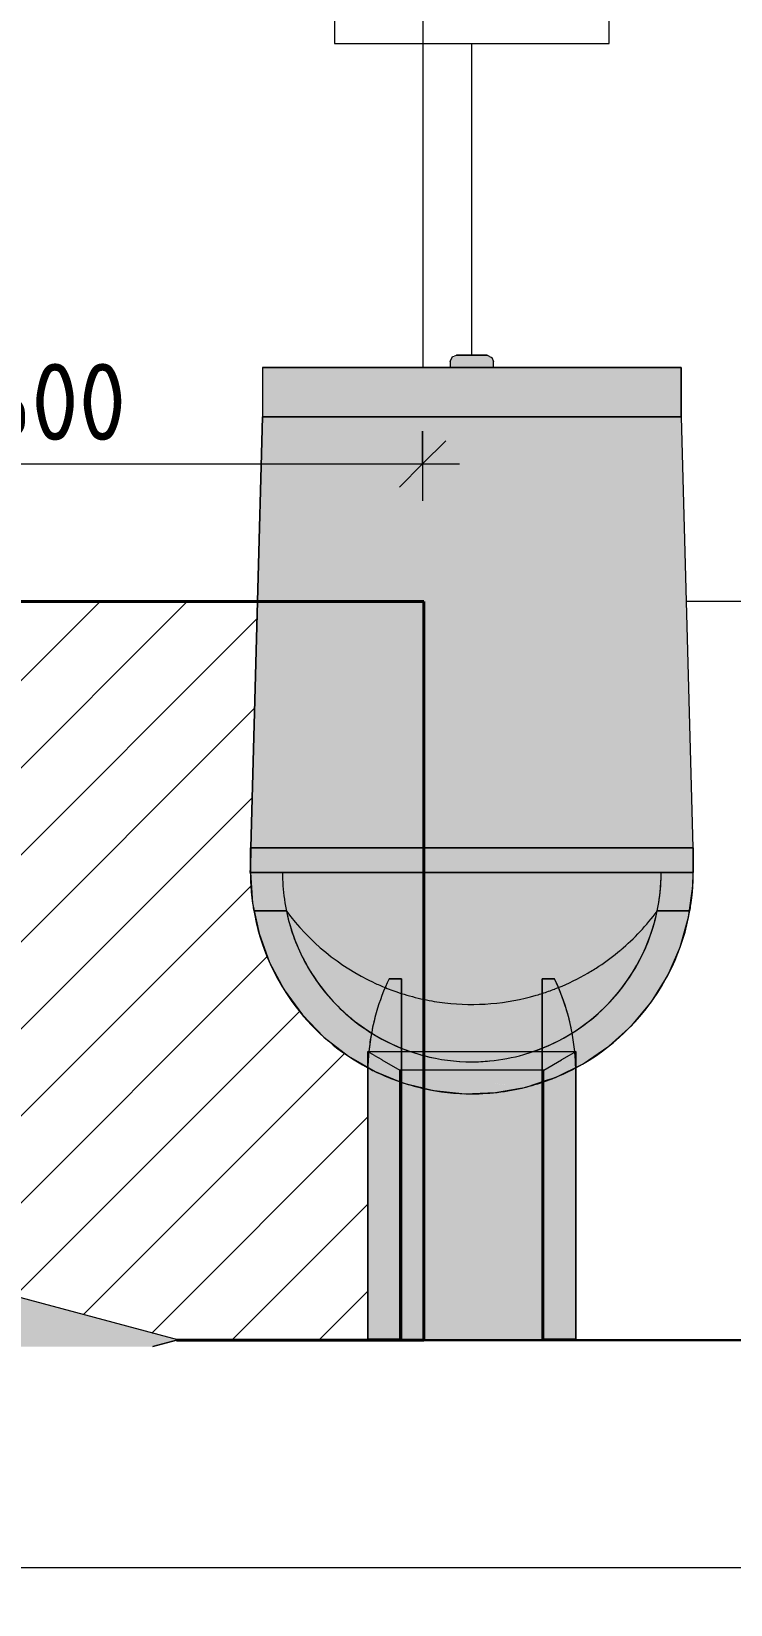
# Model space of a CAD drawing. Header units: millimetres. Extents: x 0 to 98412, y -2706 to 7916.
# Drawn here: x 77653 to 78221, y -215 to 1063 of the extents above; entities that cross this region are included whole.
import ezdxf

# ---------------------------------------------------------------- set-up
doc = ezdxf.new("R2010")
doc.units = ezdxf.units.MM
for name, color, linetype, lineweight in [('A-ANNO-DIMS', 7, 'Continuous', 9), ('A-ANNO-DIMS-25', 7, 'Continuous', 9), ('A-DETL-GENF', 7, 'Continuous', 9), ('A-WALL-PATT', 7, 'Continuous', 9), ('P-SANR-FIXT', 7, 'Continuous', 9), ('P-SANR-FIXT-IDEN', 7, 'Continuous', 9)]:
    doc.layers.add(name, color=color, linetype=linetype, lineweight=lineweight)
for name, color, linetype, lineweight, true_color in [('A-DETL', 5, 'Continuous', 40, 0x0000ff), ('A-DETL-GENF-1', 7, 'Continuous', 9, 0xe0e0e0), ('A-FLOR-FNSH-2', 7, 'Continuous', 30, 0x3c3c3c)]:
    doc.layers.add(name, color=color, linetype=linetype, lineweight=lineweight, true_color=true_color)
doc.layers.add('P-SANR-FIXT-2', color=7, linetype='Continuous', lineweight=9, transparency=0.7)
doc.styles.add('ISOCPEUR_1', font='isocpeur.ttf', dxfattribs={"width": 0.9, "height": 62.5})
doc.dimstyles.new('ISO-2_5_0_9К_БОЛЬШОЙ_округление', dxfattribs={"dimscale": 304.8, "dimtxt": 62.248823, "dimasz": 0.123031, "dimexe": 0.098425, "dimexo": 0, "dimgap": 0, "dimtad": 1, "dimdec": 0, "dimrnd": 10, "dimzin": 0, "dimdsep": 46, "dimtxsty": 'ISOCPEUR_1', "dimblk1": 'OBLIQUE', "dimblk2": 'OBLIQUE', "dimsah": 1, "dimcen": 0.09, "dimdle": 0.098425, "dimazin": 0, "dimtfac": 1, "dimtdec": 4, "dimtix": 1, "dimtmove": 0, "dimatfit": 3, "dimfxl": 1, "dimtvp": 1, "dimtolj": 1, "dimtzin": 0, "dimarcsym": 2})

# ---------------------------------------------------------------- blocks, each defined once
blk = doc.blocks.new('WC Seat_2 with Cistern-Wall Based - 640 x 360mm-V10-Развертка 1_13-2')
at = {"layer": 'P-SANR-FIXT-2'}
for points in [[(-3072.5, 790), (-3072.5, 795), (-3107.5, 795), (-3107.5, 790), (-3073, 790)], [(-3260, 750), (-2920, 750), (-2920, 790), (-3260, 790), (-3260, 784.1)], [(-3090, 380), (-2960, 380), (-2960, 400), (-3220, 400), (-3220, 380), (-3091.9, 380)], [(-3056.3, 234.4), (-3041.2, 234.4), (-3032.8, 237.7), (-3032.8, 293.6), (-3022.8, 293.6), (-3015.7, 276.3), (-3010, 256.3), (-3008.8, 249.4), (-2992.9, 260.6), (-2976.4, 276.3), (-2964.3, 291.2), (-2953.4, 309.1), (-2944.9, 328.7), (-2939.3, 348.6), (-2913.2, 348.6), (-2911.6, 358), (-2911.5, 359.1), (-2910.1, 380), (-3269.9, 379.9), (-3268.1, 355.6), (-3267.2, 350.5), (-3266.8, 348.6), (-3240.7, 348.6), (-3235, 328.4), (-3225.6, 307.5), (-3215.7, 291.2), (-3202.4, 274.9), (-3187.1, 260.6), (-3171.2, 249.7), (-3169.6, 258.4), (-3163.5, 278.4), (-3157.2, 293.6), (-3147.2, 293.6), (-3147.2, 237.4), (-3138.2, 234.4), (-3056.7, 234.4)], [(-3032.8, 209.8), (-3021.2, 213.8), (-3005.6, 221.7), (-3006.9, 234.4), (-3032.8, 234.4), (-3032.8, 211.1)], [(-3144.2, 0), (-3005.6, 0), (-3005.6, 0.7), (-3032.8, 0.7), (-3032.8, 209.8), (-3043.4, 206.2), (-3066.5, 201.6), (-3092, 200.2), (-3113.5, 201.6), (-3136.6, 206.2), (-3147.2, 209.8), (-3147.2, 0.7), (-3174.4, 0.7), (-3174.4, 0), (-3147.2, 0)], [(-3090, 200.1), (-3066.5, 201.6), (-3041.4, 206.9), (-3032.8, 209.8), (-3032.8, 211.1), (-3047.7, 211.1), (-3047.7, 208.9), (-3049.2, 208.7), (-3049.1, 210.7), (-3060.4, 207.3), (-3063.2, 207.3), (-3073, 208.8), (-3073, 207.3), (-3089.3, 207.3), (-3089.9, 207.9), (-3089.9, 207.3), (-3111.6, 207.3), (-3120.2, 209.4), (-3120.3, 207.3), (-3122.1, 207.3), (-3122.1, 209), (-3123.7, 210.3), (-3138.8, 210.3), (-3138.8, 211.3), (-3144.2, 211.6), (-3144.2, 211), (-3147.2, 211.8), (-3147.1, 209.8), (-3136.6, 206.2), (-3113.5, 201.6), (-3091.3, 200.2)]]:
    blk.add_hatch(color=256, dxfattribs=at).paths.add_polyline_path(points)
h = blk.add_hatch(color=256, dxfattribs=at)
h.paths.add_polyline_path([(-3104.5, 799.2), (-3104.3, 799.3), (-3105.2, 798.5)])
h.paths.add_polyline_path([(-3073, 795), (-3073, 795.1), (-3073.4, 797.2), (-3074.3, 798.7), (-3077.6, 800), (-3103.3, 799.7), (-3104.5, 799.2), (-3106.2, 798.2), (-3107.3, 795), (-3073.1, 795)])
h.paths.add_polyline_path([(-3073, 795), (-3072.5, 795), (-3073.1, 796.5), (-3073, 795.1)])
h = blk.add_hatch(color=256, dxfattribs=at)
h.paths.add_polyline_path([(-2910.1, 380), (-2910, 380), (-2910.1, 383.7)])
h.paths.add_polyline_path([(-3270, 380), (-3269.9, 380), (-3269.9, 383.3)])
h.paths.add_polyline_path([(-3264.8, 400), (-2910.5, 400), (-2920, 750), (-3260, 750), (-3269.5, 400), (-3268.4, 400)])
h = blk.add_hatch(color=256, dxfattribs=at)
h.paths.add_polyline_path([(-2960, 380), (-2910.1, 380), (-2910.1, 383.7), (-2910.5, 400), (-2960, 400), (-2960, 383.4)])
h.paths.add_polyline_path([(-3269.9, 380), (-3220, 380), (-3220, 400), (-3269.5, 400), (-3269.9, 383.3)])
h = blk.add_hatch(color=256, dxfattribs=at)
h.paths.add_polyline_path([(-3269.9, 383.3), (-3269.5, 400), (-3269.9, 400)])
h.paths.add_polyline_path([(-2910.1, 383.7), (-2910.1, 400), (-2910.5, 400)])
h = blk.add_hatch(color=256, dxfattribs=at)
h.paths.add_polyline_path([(-2912.9, 348.6), (-2912.2, 353.9), (-2913.2, 348.6)])
h.paths.add_polyline_path([(-3266.8, 348.6), (-3267.4, 350.5), (-3267.1, 348.6)])
h.paths.add_polyline_path([(-2911.5, 359.1), (-2910.8, 364.2), (-2910.8, 369.4), (-2911.1, 364)])
h.paths.add_polyline_path([(-3268.5, 359.1), (-3269.9, 378), (-3269.2, 364.2)])
h = blk.add_hatch(color=256, dxfattribs=at)
h.paths.add_polyline_path([(-3174.4, 221.5), (-3174.4, 234.4), (-3173.4, 234.4), (-3172.9, 240.6), (-3171.5, 249.6), (-3187.9, 261.3), (-3202.4, 274.9), (-3215.7, 291.2), (-3226.6, 309.1), (-3235.1, 328.7), (-3240.7, 348.6), (-3266.8, 348.6), (-3263.8, 333.4), (-3256.1, 310.9), (-3245.8, 290), (-3232.7, 270.5), (-3215.7, 251.5), (-3199.5, 237.3), (-3178, 223.2), (-3174.4, 221.5)])
h.paths.add_polyline_path([(-3005.6, 221.5), (-3000, 224.2), (-2980, 237.7), (-2962.6, 253), (-2947, 270.9), (-2934.2, 290), (-2923.6, 311.8), (-2916.1, 333.9), (-2913.2, 348.6), (-2939.3, 348.6), (-2945.6, 326.9), (-2953.4, 309.1), (-2964.3, 291.2), (-2977.6, 274.9), (-2992.9, 260.6), (-3008.7, 249.2), (-3006.8, 237.7), (-3006.6, 234.4), (-3005.6, 234.4), (-3005.6, 221.7)])
h.paths.add_polyline_path([(-3147.2, 234.4), (-3138.8, 234.4), (-3147.2, 237.4), (-3147.2, 235.1)])
h.paths.add_polyline_path([(-3032.8, 234.4), (-3032.8, 237.4), (-3041.2, 234.4), (-3033.6, 234.4)])
h.paths.add_polyline_path([(-2912.2, 353.9), (-2911.6, 356.9), (-2911.9, 355.7)])
h = blk.add_hatch(color=256, dxfattribs=at)
h.paths.add_polyline_path([(-3090, 226.1), (-3069.1, 227.5), (-3047.7, 232.1), (-3041.6, 234.4), (-3138.8, 234.4), (-3130.5, 231.6), (-3110.9, 227.5), (-3090.4, 226.1)])
h.paths.add_polyline_path([(-3147.2, 237.4), (-3147.2, 293.6), (-3157.2, 293.6), (-3164.3, 276.3), (-3170, 256.3), (-3171.2, 249.4), (-3169.1, 248), (-3165.1, 246), (-3163.9, 249.1), (-3162.5, 247.9), (-3162.5, 246.5), (-3158.7, 244.4), (-3162.1, 244.4), (-3151.3, 238.8), (-3148, 237.7)])
h.paths.add_polyline_path([(-3032.8, 237.4), (-3028.7, 238.8), (-3008.8, 249.4), (-3011.1, 260.6), (-3016, 277.1), (-3022.8, 293.6), (-3032.8, 293.6), (-3032.8, 237.7)])
h.paths.add_polyline_path([(-3162.5, 249.3), (-3163.5, 250.2), (-3163, 251.4), (-3161.3, 249.6), (-3162.5, 249.6)])
h = blk.add_hatch(color=256, dxfattribs=at)
h.paths.add_polyline_path([(-3174.4, 0.7), (-3147.2, 0.7), (-3147.2, 209.8), (-3158.8, 213.8), (-3174.4, 221.5), (-3174.4, 221.1), (-3174.4, 116.3)])
h.paths.add_polyline_path([(-3173.4, 234.4), (-3147.2, 234.4), (-3147.2, 237.4), (-3151.3, 238.8), (-3171.3, 249.2), (-3173.2, 237.7)])
h = blk.add_hatch(color=256, dxfattribs=at)
h.paths.add_polyline_path([(-3147.2, 209.8), (-3147.2, 234.4), (-3173.4, 234.2), (-3174.3, 221.4), (-3158.8, 213.8), (-3148.7, 210.3)])
h.paths.add_polyline_path([(-3162.1, 244.4), (-3158.7, 244.4), (-3162.5, 246.5), (-3162.5, 247.9), (-3163.9, 249.1), (-3165.1, 246), (-3162.5, 244.6)])
h.paths.add_polyline_path([(-3162.5, 249.3), (-3162.5, 249.6), (-3161.3, 249.6), (-3163, 251.4), (-3163.5, 250.2), (-3162.8, 249.6)])
h = blk.add_hatch(color=256, dxfattribs=at)
h.paths.add_polyline_path([(-3005.6, 0.7), (-3005.7, 221.4), (-3021.2, 213.8), (-3032.8, 209.8), (-3032.8, 0.7), (-3006.9, 0.7)])
h.paths.add_polyline_path([(-3025.3, 116.3), (-3025.3, 116.3), (-3025.3, 177)])
h.paths.add_polyline_path([(-3013.9, 234.4), (-3006.6, 234.4), (-3007.4, 242.2), (-3008.8, 249.4), (-3010.9, 248), (-3030, 238.4), (-3032.8, 237.4), (-3032.8, 234.4), (-3016.1, 234.4)])
h = blk.add_hatch(color=256, dxfattribs=at)
h.paths.add_polyline_path([(-3084.6, 207.3), (-3073, 207.3), (-3073, 208.8), (-3062.7, 207.3), (-3059.5, 207.3), (-3049.1, 210.7), (-3049.2, 208.7), (-3047.7, 208.9), (-3047.7, 211.1), (-3032.8, 211.1), (-3032.8, 234.4), (-3041.6, 234.2), (-3048.5, 231.8), (-3071.1, 227.4), (-3090.4, 226.1), (-3110.9, 227.5), (-3132.2, 232.1), (-3138.8, 234.4), (-3147.2, 234.4), (-3147.1, 211.8), (-3145.2, 211.3), (-3144.2, 211), (-3144.2, 211.6), (-3138.8, 211.3), (-3138.8, 210.3), (-3123.7, 210.3), (-3122.1, 209), (-3122.1, 207.3), (-3120.3, 207.3), (-3120.2, 209.4), (-3111.6, 207.3), (-3089.9, 207.3), (-3089.9, 207.9), (-3089.3, 207.3)])
h.paths.add_polyline_path([(-3174.4, 221.5), (-3173.5, 234.4), (-3174.4, 234.2), (-3174.4, 221.5)])
h.paths.add_polyline_path([(-3005.6, 221.5), (-3005.6, 221.7), (-3005.6, 234.4), (-3006.6, 234.4), (-3005.6, 221.7)])
at = {"layer": 'P-SANR-FIXT'}
for p, q in [((-3107.5, 795), (-3107.5, 790)), ((-3103.9, 799.5), (-3102.5, 800)), ((-3102.5, 800), (-3100.7, 800)), ((-3102.5, 800), (-3102.5, 800)), ((-3088.5, 800), (-3082.1, 800)), ((-3082.1, 800), (-3078.2, 800)), ((-3078.2, 800), (-3077.5, 800)), ((-3077.5, 800), (-3075.9, 799.3)), ((-3072.5, 790), (-3072.5, 795)), ((-3107.5, 790), (-3260, 790)), ((-3260, 790), (-2920, 790)), ((-3260, 790), (-3260, 750)), ((-3260, 790), (-3260, 750)), ((-3102.5, 790), (-3107.5, 790)), ((-3107.5, 790), (-3072.8, 790)), ((-3083.3, 790), (-3107.5, 790)), ((-3073.2, 790), (-3102.4, 790)), ((-3073.8, 790), (-3083.3, 790)), ((-3072.5, 790), (-3073.8, 790)), ((-3072.5, 790), (-3073, 790)), ((-3072.7, 790), (-3072.5, 790)), ((-2920, 790), (-3072.5, 790)), ((-2920, 750), (-2920, 790)), ((-2920, 790), (-2920, 750)), ((-3264.1, 600), (-3260, 750)), ((-3260, 750), (-3264.1, 600)), ((-2920, 750), (-3260, 750)), ((-3260, 750), (-2920, 750)), ((-2920, 750), (-3260, 750)), ((-3260, 750), (-2920, 750)), ((-2920, 750), (-2910.5, 400)), ((-2920, 750), (-2910.5, 400)), ((-3269.5, 400), (-3264.1, 600)), ((-3264.1, 600), (-3269.5, 400)), ((-3255.5, 400), (-3269.9, 400)), ((-3269.9, 383.3), (-3269.5, 400)), ((-3269.5, 400), (-3269.9, 383.3)), ((-3269.9, 400), (-3269.9, 380)), ((-3269.9, 400), (-3129.1, 400)), ((-3268.9, 400), (-3269.9, 400)), ((-3269.9, 380), (-3269.9, 400)), ((-3220, 400), (-3268.9, 400)), ((-3234.5, 400), (-3255.5, 400)), ((-3233.1, 400), (-3234.5, 400)), ((-3220, 400), (-3233, 400)), ((-3210.7, 400), (-3220, 400)), ((-3129, 400), (-3220, 400)), ((-3181.9, 400), (-3220, 400)), ((-3220, 400), (-3210.1, 400)), ((-3180.3, 400), (-3210.7, 400)), ((-3210.1, 400), (-3129.1, 400)), ((-3129.1, 400), (-3181.9, 400)), ((-3157.2, 400), (-3180.1, 400)), ((-3132.2, 400), (-3157.2, 400)), ((-3129.1, 400), (-3132.2, 400)), ((-3123.7, 400), (-3129.1, 400)), ((-3129.1, 400), (-2910.1, 400)), ((-3090, 400), (-3129.1, 400)), ((-3129.1, 400), (-3090, 400)), ((-3090, 400), (-3129, 400)), ((-3100.5, 400), (-3123.5, 400)), ((-3090, 400), (-3100.5, 400)), ((-3079.5, 400), (-3090, 400)), ((-3073, 400), (-3090, 400)), ((-3025, 400), (-3090, 400)), ((-3090, 400), (-2960, 400)), ((-3073, 400), (-3079.5, 400)), ((-3046.9, 400), (-3073, 400)), ((-2960, 400), (-3073, 400)), ((-3022.6, 400), (-3046.9, 400)), ((-2960, 400), (-3025, 400)), ((-3000.1, 400), (-3022.6, 400)), ((-2966.6, 400), (-2999.9, 400)), ((-2960, 400), (-2966.6, 400)), ((-2946.3, 400), (-2960, 400)), ((-2911.1, 400), (-2960, 400)), ((-2923.5, 400), (-2946.3, 400)), ((-2910.1, 400), (-2923.2, 400)), ((-2910.1, 400), (-2911.1, 400)), ((-2910.5, 400), (-2910.1, 383.7)), ((-2910.5, 400), (-2910.1, 383.7)), ((-2910.1, 380), (-2910.1, 400)), ((-2910.1, 400), (-2910.1, 380)), ((-2910.1, 383.7), (-2910, 380)), ((-2910.1, 383.7), (-2910, 380)), ((-3270, 380), (-3269.9, 383.3)), ((-3269.9, 383.3), (-3270, 380)), ((-3269.9, 380), (-3268.4, 380)), ((-3268.4, 380), (-3269.9, 380)), ((-3269.9, 380), (-3268.1, 354.9)), ((-3269.9, 380), (-3268.4, 380)), ((-3268.4, 380), (-3269.9, 380)), ((-3269.9, 380), (-3268.4, 380)), ((-3268.4, 380), (-3269.9, 380)), ((-3269.9, 380), (-3268.4, 380)), ((-3268.4, 380), (-3269.9, 380)), ((-3268.4, 380), (-3263.9, 380)), ((-3264, 380), (-3268.4, 380)), ((-3268.4, 380), (-3263.9, 380)), ((-3263.9, 380), (-3268.4, 380)), ((-3268.4, 380), (-3263.9, 380)), ((-3263.9, 380), (-3268.4, 380)), ((-3268.4, 380), (-3263.9, 380)), ((-3217.2, 380), (-3268.4, 380)), ((-3256.5, 380), (-3263.9, 380)), ((-3263.8, 380), (-3256.4, 380)), ((-3263.8, 380), (-3256.4, 380)), ((-3256.4, 380), (-3263.8, 380)), ((-3263.8, 380), (-3256.4, 380)), ((-3256.4, 380), (-3263.8, 380)), ((-3263.8, 380), (-3256.4, 380)), ((-3220.1, 380), (-3256.4, 380)), ((-3256.2, 380), (-3220, 380)), ((-3256.2, 380), (-3246.1, 380)), ((-3243.9, 380), (-3256.2, 380)), ((-3256.2, 380), (-3220, 380)), ((-3220, 380), (-3256.2, 380)), ((-3256.2, 380), (-3220, 380)), ((-3246.1, 380), (-3200.2, 380)), ((-3129, 380), (-3243.9, 380)), ((-3212.7, 380), (-3220.1, 380)), ((-3220, 380), (-3129, 380)), ((-3220, 380), (-3129, 380)), ((-3129, 380), (-3220, 380)), ((-3220, 380), (-3129, 380)), ((-3129.1, 380), (-3220, 380)), ((-3220, 380), (-3129.1, 380)), ((-3129.1, 380), (-3217.2, 380)), ((-3152.2, 380), (-3212.7, 380)), ((-3200.2, 380), (-3159.6, 380)), ((-3159.6, 380), (-3137.2, 380)), ((-3129, 380), (-3152.2, 380)), ((-3137.2, 380), (-3129.1, 380)), ((-3129.1, 380), (-3090, 380)), ((-2910.1, 380), (-3129.1, 380)), ((-3107, 380), (-3129.1, 380)), ((-3129.1, 380), (-3090, 380)), ((-3129, 380), (-3090, 380)), ((-3090, 380), (-3129, 380)), ((-3110.4, 380), (-3129, 380)), ((-3129, 380), (-3090, 380)), ((-3090, 380), (-3129, 380)), ((-3129, 380), (-3090, 380)), ((-3090, 380), (-3110.4, 380)), ((-3090, 380), (-3107, 380)), ((-3090, 380), (-3073, 380)), ((-3073, 380), (-3090, 380)), ((-3043.4, 380), (-3090, 380)), ((-3090, 380), (-3043.5, 380)), ((-3090, 380), (-3073, 380)), ((-3073, 380), (-3090, 380)), ((-3090, 380), (-3073, 380)), ((-3043.4, 380), (-3090, 380)), ((-3090, 380), (-3043.4, 380)), ((-3073, 380), (-3043.5, 380)), ((-3043.4, 380), (-3073, 380)), ((-3073, 380), (-3043.5, 380)), ((-3043.5, 380), (-3073, 380)), ((-3073, 380), (-3043.5, 380)), ((-3043.4, 380), (-2960, 380)), ((-2959.9, 380), (-3043.4, 380)), ((-3043.4, 380), (-2923.8, 380)), ((-3043.4, 380), (-2960, 380)), ((-2960, 380), (-3043.4, 380)), ((-3043.4, 380), (-2960, 380)), ((-2960, 380), (-3043.4, 380)), ((-3043.4, 380), (-3010.9, 380)), ((-3030.5, 380), (-3043.3, 380)), ((-3012.5, 380), (-3030.5, 380)), ((-2936.1, 380), (-3012.5, 380)), ((-3010.9, 380), (-2960, 380)), ((-2960, 380), (-2923.8, 380)), ((-2960, 380), (-2923.8, 380)), ((-2923.8, 380), (-2960, 380)), ((-2960, 380), (-2923.8, 380)), ((-2923.7, 380), (-2959.9, 380)), ((-2923.8, 380), (-2936.1, 380)), ((-2923.6, 380), (-2916.2, 380)), ((-2916.2, 380), (-2923.6, 380)), ((-2923.6, 380), (-2916.2, 380)), ((-2923.6, 380), (-2916.2, 380)), ((-2916.2, 380), (-2923.6, 380)), ((-2923.6, 380), (-2916.2, 380)), ((-2916.1, 380), (-2923.5, 380)), ((-2916.1, 380), (-2911.6, 380)), ((-2911.6, 380), (-2916.1, 380)), ((-2916.1, 380), (-2911.6, 380)), ((-2916.1, 380), (-2911.6, 380)), ((-2911.6, 380), (-2916.1, 380)), ((-2916.1, 380), (-2911.6, 380)), ((-2911.6, 380), (-2916, 380)), ((-2911.6, 380), (-2910.1, 380)), ((-2910.1, 380), (-2911.6, 380)), ((-2910.1, 380), (-2911.6, 380)), ((-2911.6, 380), (-2910.1, 380)), ((-2911.6, 380), (-2910.1, 380)), ((-2910.1, 380), (-2911.6, 380)), ((-2911.6, 380), (-2910.1, 380)), ((-3266.8, 348.6), (-3267.1, 348.6)), ((-3267.1, 348.6), (-3266.8, 348.6)), ((-3240.7, 348.6), (-3266.8, 348.6)), ((-3266.8, 348.6), (-3240.7, 348.6)), ((-2913.2, 348.6), (-2939.3, 348.6)), ((-2939.3, 348.6), (-2913.2, 348.6)), ((-2912.9, 348.6), (-2913.2, 348.6)), ((-2913.2, 348.6), (-2912.9, 348.6)), ((-3147.2, 293.6), (-3157.2, 293.6)), ((-3157.2, 293.6), (-3147.2, 293.6)), ((-3147.2, 234.4), (-3147.2, 293.6)), ((-3147.2, 293.6), (-3147.2, 237.4)), ((-3022.8, 293.6), (-3032.8, 293.6)), ((-3032.8, 293.6), (-3032.8, 234.4)), ((-3032.8, 237.4), (-3032.8, 293.6)), ((-3032.8, 293.6), (-3022.8, 293.6)), ((-3174.4, 234.4), (-3163, 234.4)), ((-3174.4, 234.4), (-3174.4, 221.5)), ((-3174.4, 234.4), (-3173.1, 233.6)), ((-3174.4, 221.5), (-3174.4, 234.4)), ((-3173.1, 233.6), (-3169.3, 231.4)), ((-3169.1, 231.3), (-3163.2, 227.9)), ((-3163, 234.4), (-3144.2, 234.4)), ((-3147.2, 237.4), (-3147.2, 234.4)), ((-3147.2, 211.9), (-3147.2, 234.4)), ((-3147.2, 234.4), (-3147.2, 211.9)), ((-3144.1, 234.4), (-3129.1, 234.4)), ((-3129.1, 234.4), (-3075.3, 234.4)), ((-3075.3, 234.4), (-3073.2, 234.4)), ((-3073, 234.4), (-3025.5, 234.4)), ((-3032.8, 234.4), (-3032.8, 237.4)), ((-3032.8, 234.4), (-3032.8, 211.1)), ((-3032.8, 211.1), (-3032.8, 234.4)), ((-3025.3, 234.4), (-3005.6, 234.4)), ((-3016.9, 227.9), (-3010.7, 231.4)), ((-3010.7, 231.5), (-3006.9, 233.6)), ((-3006.9, 233.7), (-3005.6, 234.4)), ((-3005.6, 221.7), (-3005.6, 234.4)), ((-3005.6, 234.4), (-3005.6, 221.7)), ((-3174.4, 221.5), (-3174.4, 0)), ((-3174.4, 0), (-3174.4, 221.5)), ((-3174.4, 221.1), (-3174.4, 0.7)), ((-3174.4, 0.7), (-3174.4, 221.1)), ((-3163, 227.8), (-3148.4, 219.4)), ((-3148.4, 210.3), (-3148.4, 219.4)), ((-3144.9, 219.4), (-3148.4, 219.4)), ((-3148.4, 219.4), (-3148.4, 210.3)), ((-3134.8, 219.4), (-3144.8, 219.4)), ((-3132.4, 219.4), (-3134.7, 219.4)), ((-3129.5, 219.4), (-3132.4, 219.4)), ((-3045.2, 219.4), (-3129.5, 219.4)), ((-3031.6, 219.4), (-3045.2, 219.4)), ((-3031.6, 219.4), (-3017.2, 227.7)), ((-3031.6, 211.7), (-3031.6, 219.4)), ((-3005.6, 0), (-3005.6, 221.5)), ((-3005.6, 221.5), (-3005.6, 0)), ((-3005.6, 0.7), (-3005.6, 221.1)), ((-3005.6, 221.1), (-3005.6, 0.7)), ((-3150.8, 211), (-3145.3, 208.8)), ((-3148.4, 0), (-3148.4, 210.3)), ((-3148.4, 210.3), (-3148.4, 0)), ((-3147.2, 209.8), (-3147.2, 211.8)), ((-3147.2, 211.8), (-3147.2, 209.8)), ((-3147.2, 0.7), (-3147.2, 209.8)), ((-3147.2, 209.8), (-3147.2, 0.7)), ((-3145.2, 208.8), (-3132.1, 205.5)), ((-3132.1, 205.5), (-3129, 204.8)), ((-3129, 204.8), (-3120.8, 202.8)), ((-3032.8, 211.1), (-3032.8, 209.8)), ((-3032.8, 209.8), (-3032.8, 211.1)), ((-3032.8, 209.8), (-3032.8, 0.7)), ((-3032.8, 0.7), (-3032.8, 209.8)), ((-3031.6, 210.3), (-3031.6, 211.4)), ((-3031.6, 0), (-3031.6, 210.3)), ((-3174.4, 0.7), (-3173.1, 0.7)), ((-3173.1, 0.7), (-3174.4, 0.7)), ((-3173.1, 0.7), (-3169.3, 0.7)), ((-3169.3, 0.7), (-3173.1, 0.7)), ((-3169.2, 0.7), (-3163, 0.7)), ((-3163, 0.7), (-3169.2, 0.7)), ((-3163, 0.7), (-3154.6, 0.7)), ((-3154.6, 0.7), (-3163, 0.7)), ((-3154.5, 0.7), (-3147.2, 0.7)), ((-3147.2, 0.7), (-3154.5, 0.7)), ((-3032.8, 0.7), (-3025.3, 0.7)), ((-3025.3, 0.7), (-3032.8, 0.7)), ((-3025.3, 0.7), (-3016.9, 0.7)), ((-3016.9, 0.7), (-3025.3, 0.7)), ((-3016.9, 0.7), (-3010.7, 0.7)), ((-3010.7, 0.7), (-3016.9, 0.7)), ((-3010.7, 0.7), (-3006.9, 0.7)), ((-3006.9, 0.7), (-3010.7, 0.7)), ((-3006.9, 0.7), (-3005.6, 0.7)), ((-3005.6, 0.7), (-3006.9, 0.7))]:
    blk.add_line(p, q, dxfattribs=at)
at = {"layer": 'P-SANR-FIXT', "flags": 128}
for points in [[(-3107.5, 795), (-3105.6, 798.9), (-3104.3, 799.4)], [(-3077.5, 800), (-3079.4, 800), (-3084.6, 800), (-3091.5, 800), (-3097.9, 800), (-3101.8, 800), (-3102.5, 800)], [(-3100.6, 800), (-3095.4, 800), (-3088.5, 800)], [(-3075.6, 799.1), (-3073.6, 798.1), (-3072.5, 795)], [(-3029.2, 211.1), (-3022, 213.4), (-2999.5, 224.5), (-2978.7, 238.7), (-2960.1, 255.6), (-2944, 274.9), (-2930.8, 296.3), (-2920.6, 319.3), (-2913.8, 343.5), (-2910.5, 368.4), (-2910.1, 380)], [(-3268.1, 354.9), (-3262.9, 330.3), (-3254.3, 306.7), (-3242.5, 284.5), (-3227.7, 264.2), (-3210.2, 246.1), (-3190.3, 230.7), (-3168.5, 218.2), (-3150.8, 211)], [(-3120.6, 202.7), (-3095.8, 200.2), (-3070.7, 201.1), (-3045.9, 205.6), (-3029.2, 211.1)]]:
    blk.add_lwpolyline(points, dxfattribs=at)
at = {"layer": 'P-SANR-FIXT'}
for centre, radius, start, end in [((-3076.2, 381.8), 193.8, 180.5394, 186.7316), ((-3076.2, 381.8), 193.8, 180.5394, 186.7316), ((-3090, 380), 179.9, 180, 210), ((-3090, 380), 153.9, 180, 188.1818), ((-3090, 380), 153.9, 180, 188.1818), ((-3090, 380), 179.9, 298.0332, 360), ((-3090, 380), 153.9, 335.4545, 0), ((-3090, 380), 153.9, 343.6364, 0), ((-3103.8, 381.8), 193.8, 353.2684, 359.4606), ((-3103.8, 381.8), 193.8, 353.2684, 359.4606), ((-3076.2, 381.8), 193.8, 186.741, 188.2928), ((-3076.2, 381.8), 193.8, 186.741, 188.2928), ((-3090, 380), 153.9, 188.2886, 204.4539), ((-3090, 380), 153.9, 188.2886, 204.4539), ((-3103.8, 381.8), 193.8, 351.7072, 353.259), ((-3103.8, 381.8), 193.8, 351.7072, 353.259), ((-3076.2, 381.8), 193.8, 188.2928, 189.8744), ((-3076.2, 381.8), 193.8, 188.2928, 189.8744), ((-3090, 460.2), 187.5, 216.5334, 244.9027), ((-3090, 380), 153.9, 191.7743, 199.5969), ((-3090, 380), 153.9, 316.9354, 348.2257), ((-3090, 460.2), 187.5, 310.1808, 323.4666), ((-3103.8, 381.8), 193.8, 350.1256, 351.7072), ((-3103.8, 381.8), 193.8, 350.1256, 351.7072), ((-3090, 380), 153.9, 288.5623, 343.6364), ((-3090, 380), 153.9, 199.5969, 207.4195), ((-3090, 380), 153.9, 204.5455, 211.9594), ((-3090, 380), 153.9, 204.5455, 211.9594), ((-3090, 380), 153.9, 207.4195, 212.0216), ((-3090, 380), 153.9, 288.5623, 335.4545), ((-3090, 460.2), 187.5, 303.4166, 310.0999), ((-3090, 380), 153.9, 212.0511, 212.7273), ((-3090, 380), 153.9, 212.0511, 251.4377), ((-3090, 380), 153.9, 212.1044, 238.6857), ((-3090, 380), 153.9, 212.7273, 220.9091), ((-3090, 460.2), 187.5, 291.9851, 300.1712), ((-3090, 460.2), 187.5, 300.1867, 303.4166), ((-3090, 380), 179.9, 210, 217.5), ((-3090, 460.2), 187.5, 244.952, 248.0149), ((-2995.8, 217), 178.7, 154.6121, 164.0873), ((-2995.8, 217), 178.7, 154.6121, 164.0873), ((-3090, 460.2), 187.5, 248.0149, 249.95), ((-3090, 460.2), 187.5, 249.95, 252.2091), ((-3090, 460.2), 187.5, 252.2091, 257.9835), ((-3090, 460.2), 187.5, 286.2963, 287.7909), ((-3090, 460.2), 187.5, 287.7909, 291.0578), ((-3184.2, 217), 178.7, 5.5953, 25.3879), ((-3184.2, 217), 178.7, 17.0333, 25.3879), ((-3090, 460.2), 187.5, 291.13, 291.9851), ((-3090, 380), 179.9, 217.5, 241.9669), ((-3090, 380), 153.9, 220.9091, 229.0909), ((-3090, 460.2), 187.5, 257.9835, 263.3167), ((-3090, 460.2), 187.5, 263.3167, 286.2065), ((-3090, 380), 153.9, 288.5326, 316.9354), ((-3184.2, 217), 178.7, 14.1505, 17.0018), ((-3090, 380), 153.9, 229.0909, 251.4377), ((-2995.8, 217), 178.7, 164.1335, 174.4047), ((-2995.8, 217), 178.7, 166.6413, 169.4478), ((-2995.8, 217), 178.7, 164.1335, 166.5959), ((-3184.2, 217), 178.7, 13.4041, 14.1156), ((-3184.2, 217), 178.7, 10.5522, 13.3587), ((-2995.8, 217), 178.7, 169.5312, 174.4047), ((-3090, 380), 153.9, 238.7097, 251.4674), ((-3184.2, 217), 178.7, 5.5953, 10.4688), ((-2995.8, 217), 178.7, 175.7353, 178.5658), ((-2995.8, 217), 178.7, 175.7353, 178.5658), ((-2995.8, 217), 178.7, 174.4047, 175.6911), ((-2995.8, 217), 178.7, 174.4047, 175.6911), ((-3090, 380), 153.9, 251.4377, 254.0726), ((-3090, 380), 153.9, 251.4377, 254.0726), ((-3090, 380), 153.9, 251.4674, 254.073), ((-3090, 380), 153.9, 254.13, 255.2987), ((-3090, 380), 153.9, 254.13, 255.2987), ((-3090, 380), 153.9, 254.1332, 255.3078), ((-3090, 380), 153.9, 255.2987, 270), ((-3090, 380), 153.9, 255.2987, 270), ((-3090, 380), 153.9, 255.3078, 270), ((-3090, 380), 153.9, 275.5072, 285.8951), ((-3090, 380), 153.9, 275.5072, 285.8951), ((-3090, 380), 153.9, 275.5056, 285.8919), ((-3090, 380), 153.9, 285.9639, 288.5623), ((-3090, 380), 153.9, 285.9639, 288.5623), ((-3090, 380), 153.9, 285.9762, 288.5326), ((-3184.2, 217), 178.7, 1.5178, 5.5953), ((-3184.2, 217), 178.7, 1.5178, 5.5953), ((-3090, 380), 179.9, 241.9669, 242.4069), ((-2995.8, 217), 178.7, 178.5658, 178.6695), ((-2995.8, 217), 178.7, 178.5658, 178.6695), ((-3090, 380), 179.9, 242.4338, 243.7076), ((-3090, 380), 179.9, 243.7968, 256.451), ((-3090, 380), 153.9, 270.0359, 275.3374), ((-3090, 380), 153.9, 270.0359, 275.3374), ((-3090, 380), 153.9, 270.0359, 275.4548), ((-3090, 380), 179.9, 285, 297.4993), ((-3090, 380), 179.9, 297.5781, 298.008), ((-3184.2, 217), 178.7, 1.3295, 1.4342), ((-3184.2, 217), 178.7, 1.3295, 1.4342), ((-3090, 380), 179.9, 256.4612, 257.4572), ((-3090, 380), 179.9, 270.0308, 285), ((-3090, 380), 179.9, 257.4572, 270)]:
    blk.add_arc(centre, radius, start, end, dxfattribs=at)
blk = doc.blocks.new('Начало раскладки_красным - Начало раскладки_красным-26110621-Развертка 1_13-2')
at = {"layer": 'A-DETL-GENF'}
for points in [[(-3765.4, 264.7), (-3692.9, 264.8), (-3729.2, 400), (-3760, 284.9)], [(-4110.5, -5.2), (-3993.8, -5.2), (-3993.8, 36.1), (-4129, -0.2)], [(-3464.2, -5.2), (-3349.1, -5.2), (-3329, 0.2), (-3464.3, 36.4), (-3464.2, -0.1)]]:
    blk.add_hatch(color=256, dxfattribs=at).paths.add_polyline_path(points)
for p, q in [((-3729.2, 400), (-3765.4, 264.7)), ((-3729.2, 400), (-3765.4, 264.7)), ((-3692.9, 264.8), (-3729.2, 400)), ((-3729.2, 400), (-3692.9, 264.8)), ((-3765.4, 264.7), (-3692.9, 264.8)), ((-3765.4, 264.7), (-3692.9, 264.8)), ((-3729, 30), (-3729.2, 264.8)), ((-3993.8, 36.1), (-4129, -0.2)), ((-4129, -0.2), (-3993.8, 36.1)), ((-3993.8, -5.2), (-3993.8, 36.1)), ((-3993.8, 36.1), (-3993.8, -5.2)), ((-3329, 0.2), (-3464.3, 36.4)), ((-3464.3, 36.4), (-3464.2, -5.2)), ((-3329, 0.2), (-3464.3, 36.4)), ((-3464.3, 36.4), (-3464.2, -5.2)), ((-3699, 0), (-3464.2, 0.2)), ((-3349.1, -5.2), (-3329, 0.2)), ((-3329, 0.2), (-3349.1, -5.2)), ((-4129, -0.2), (-4110.5, -5.2)), ((-4129, -0.2), (-4110.5, -5.2)), ((-3759, 0), (-3993.8, -0.2))]:
    blk.add_line(p, q, dxfattribs=at)
for start, end in [(0.0336, 189.9665), (349.7361, 0.0336)]:
    blk.add_arc((-3729, 0), 30, start, end, dxfattribs=at)
blk = doc.blocks.new('DIMBLOCK24-Развертка 1_13-2')
at = {"layer": 'A-ANNO-DIMS-25'}
for p, q in [((77371.8, 738.3), (77371.8, 681.8)), ((77371.8, 711.8), (77371.8, 738.3)), ((77970.8, 738.3), (77970.8, 681.8)), ((77970.8, 711.8), (77970.8, 738.3)), ((77371.8, 711.8), (78000.8, 711.8))]:
    blk.add_line(p, q, dxfattribs=at)
at = {"layer": 'A-ANNO-DIMS-25', "lineweight": 20}
for p, q in [((77371.8, 711.8), (77390.6, 730.5)), ((77970.8, 711.8), (77989.6, 730.5)), ((77371.8, 711.8), (77353.1, 693)), ((77970.8, 711.8), (77952.1, 693))]:
    blk.add_line(p, q, dxfattribs=at)
at = {"layer": 'A-ANNO-DIMS-25', "color": 0, "insert": (77612.1, 793.4), "char_height": 62.5, "width": 142.215, "attachment_point": 1, "line_spacing_factor": 1.149209, "style": 'ISOCPEUR_1'}
blk.add_mtext('600', dxfattribs=at)
blk = doc.blocks.new('_Oblique')
at = {"color": 0, "linetype": 'ByBlock', "lineweight": -2}
blk.add_line((-0.5, -0.5), (0.5, 0.5), dxfattribs=at)
blk = doc.blocks.new('DIMBLOCK28-Развертка 1_13-2')
at = {"layer": 'A-ANNO-DIMS-25'}
for p, q in [((77371.8, 0), (77371.8, -214.8)), ((77371.8, -184.8), (77371.8, 0)), ((80949.8, 0), (80949.8, -214.8)), ((80949.8, -184.8), (80949.8, 0)), ((77371.8, -184.8), (80979.8, -184.8))]:
    blk.add_line(p, q, dxfattribs=at)
at = {"layer": 'A-ANNO-DIMS-25', "lineweight": 20}
for p, q in [((77371.8, -184.8), (77390.6, -166)), ((80949.8, -184.8), (80968.6, -166)), ((77371.8, -184.8), (77353.1, -203.5)), ((80949.8, -184.8), (80931.1, -203.5))]:
    blk.add_line(p, q, dxfattribs=at)
at = {"layer": 'A-ANNO-DIMS-25', "color": 0, "insert": (79081.8, -103.1), "char_height": 62.5, "width": 189.619, "attachment_point": 1, "line_spacing_factor": 1.149209, "style": 'ISOCPEUR_1'}
blk.add_mtext('3580', dxfattribs=at)
blk = doc.blocks.new('М_сантехническая_рамка1 - В рамке-30590747-Развертка 1_13-2')
at = {"layer": 'P-SANR-FIXT-IDEN'}
for p, q in [((-7377.3, 523.3), (-7600.7, 523.3)), ((-7600.7, 523.3), (-7600.7, 412.9)), ((-7377.3, 412.9), (-7377.3, 523.3)), ((-7600.7, 412.9), (-7377.3, 412.9))]:
    blk.add_line(p, q, dxfattribs=at)

msp = doc.modelspace()

# ---------------------------------------------------------------- hatches: boundary and pattern name
at = {"layer": 'A-DETL-GENF-1'}
h = msp.add_hatch(dxfattribs=at)
h.set_pattern_fill('FP_25', color=256, style=0, pattern_type=2)
h.set_pattern_definition([(45, (74068.176, 0), (-35.35534, 35.35534), [])])
h.paths.add_polyline_path([(77371.8, 0), (77636.6, 0), (77636.6, 36.4), (77771.8, 0.2), (77771.8, 0), (77926.4, 0), (77926.4, 221.5), (77920.5, 224.5), (77900.9, 237.7), (77883.6, 252.8), (77868.1, 270.5), (77854.5, 291.2), (77844.6, 311.2), (77837, 333.9), (77834, 348.6), (77833.7, 348.6), (77831.6, 364.2), (77830.9, 383.3), (77830.9, 400), (77831.4, 400), (77836.8, 600), (77471.3, 600), (77470.9, 597.3), (77469.3, 594.3), (77467.8, 592.7), (77466.6, 591.8), (77461.6, 590.6), (77456.5, 592.1), (77455.1, 592.8), (77443.6, 592.5), (77434.3, 592.5), (77434.3, 591), (77404.3, 591), (77404.1, 592.5), (77399.1, 592.6), (77396, 592.5), (77390.8, 592.2), (77390.8, 589), (77388.3, 589), (77388.3, 587), (77386.3, 586.7), (77384.2, 585.4), (77382.9, 583.8), (77382.3, 582.5), (77379.8, 582.5), (77379.8, 577.5), (77371.8, 577.5), (77371.8, 399.1), (77407.9, 264.8), (77371.8, 264.7), (77371.8, 5.5)])
at = {"layer": 'A-WALL-PATT'}
h = msp.add_hatch(dxfattribs=at)
h.set_pattern_fill('FP_21', color=256, style=0, pattern_type=2)
h.set_pattern_definition([(90, (80970.84, 0), (-600, 4e-14), []), (180, (80970.84, 0), (-7e-14, -600), [])])
h.paths.add_polyline_path([(77526.6, 600), (77526.5, 600.3), (77526.5, 600), (77526.6, 600)])
h.paths.add_polyline_path([(78095.3, 0), (78375.8, 0), (78385.8, 177), (78390.8, 270), (78570.8, 270), (78582.6, 55.5), (78585.8, 0), (78726.2, 0), (78726.2, 10), (78733.3, 10), (78733.3, 32.9), (78735.8, 32.9), (78735.8, 202.9), (78736.7, 206.1), (78737.5, 207.3), (78738.3, 208.2), (78739.6, 209), (78742.8, 210), (78742.8, 1650), (78758.8, 1650), (78758.9, 210), (78762.8, 208.6), (78763.8, 208), (78765.3, 205.7), (78765.9, 202.9), (78765.9, 32.9), (78768.4, 32.9), (78768.4, 10), (78775.4, 10), (78775.4, 0), (78835.8, 0), (78845.8, 177), (78850.8, 270), (79030.8, 270), (79042.6, 55.5), (79045.8, 0), (79216.4, 0), (79216.4, 221.5), (79209.2, 225.3), (79190.9, 237.7), (79173.6, 252.8), (79158.1, 270.5), (79144.5, 291.2), (79134.6, 311.2), (79127.1, 333.4), (79124, 348.6), (79123.7, 348.6), (79121.6, 364.2), (79120.9, 383.3), (79120.9, 400), (79121.4, 400), (79130.8, 750), (79130.8, 790), (79283.3, 790), (79283.6, 795.6), (79285.2, 798.7), (79288.3, 800), (79313.7, 799.9), (79315.1, 799.3), (79317, 798.2), (79317.7, 796.3), (79317.9, 796.2), (79318.3, 795), (79318.3, 790), (79470.8, 790), (79470.8, 750), (79480.3, 400), (79480.7, 400), (79480.7, 378), (79480, 364.2), (79478, 348.6), (79477.6, 348.6), (79474.6, 333.4), (79467, 311.2), (79456.2, 289.4), (79443.6, 270.5), (79428, 252.8), (79410.4, 237.3), (79390.8, 224.2), (79385.3, 221.5), (79385.3, 0), (79826.2, 0), (79826.2, 10), (79833.3, 10), (79833.3, 32.9), (79835.8, 32.9), (79835.8, 202.9), (79836.7, 206.1), (79837.5, 207.3), (79838.3, 208.2), (79839.6, 209), (79842.8, 210), (79842.8, 582.5), (79840.3, 582.5), (79839.1, 584.8), (79838.2, 585.7), (79835.6, 586.8), (79834.3, 587), (79834.3, 589), (79831.8, 589), (79831.8, 592.5), (79818.3, 592.5), (79818.3, 591), (79788.3, 591), (79788.3, 592.5), (79784.1, 592.7), (79782.8, 592.5), (79767.7, 592.8), (79766.8, 592.6), (79765.6, 591.8), (79760.8, 590.5), (79755.5, 592.2), (79754.1, 593.3), (79752.2, 596.3), (79751.7, 597.5), (79751.3, 600), (79751.7, 602.6), (79753, 605.3), (79755.1, 607.5), (79756.1, 608.2), (79760.8, 609.5), (79765.6, 608.2), (79767, 607.4), (79788.3, 607.5), (79788.3, 609), (79818.3, 609), (79818.3, 607.5), (79829, 607.5), (79827.3, 618.1), (79825.7, 622.5), (79822.5, 630.1), (79821.4, 632.3), (79812.3, 644.8), (79809.4, 647.7), (79799.1, 655.5), (79790.9, 660.3), (79785.3, 662.5), (79779.1, 664.4), (79772.8, 665.6), (79769.5, 666), (79760.1, 666.1), (79754.2, 665.5), (79748.1, 664.4), (79742.2, 662.7), (79736, 660.2), (79731.1, 657.7), (79725.1, 653.8), (79720, 649.8), (79716.1, 646), (79711, 640.2), (79709.7, 638.6), (79704.1, 628.4), (79700.5, 620), (79699.3, 615.6), (79697.2, 602.9), (79697, 600.3), (79696.6, 600), (79696.1, 600.3), (79696.1, 601.9), (79696.5, 607.1), (79697.4, 613.2), (79699.3, 620.3), (79702, 627.6), (79704.4, 632.3), (79707.8, 637.9), (79711.3, 642.6), (79715.7, 647.5), (79719.7, 651.2), (79725.1, 655.4), (79730.5, 658.8), (79736.4, 661.7), (79742.7, 664.1), (79748.6, 665.8), (79754.8, 666.9), (79760.2, 667.4), (79766.3, 667.4), (79775.1, 666.4), (79781.8, 664.9), (79787.7, 663), (79793.1, 660.6), (79798.4, 657.7), (79804.2, 653.8), (79808.4, 650.3), (79812.9, 646), (79817.3, 640.7), (79820.9, 635.5), (79824.2, 629.7), (79826.8, 623.5), (79829.2, 615.7), (79830, 611.8), (79830.5, 607.4), (79831.8, 607.8), (79831.8, 611), (79834.3, 611), (79834.3, 613), (79836.8, 613.6), (79838.5, 614.6), (79839.8, 616.2), (79840.3, 617.5), (79842.8, 617.5), (79842.8, 1650), (80949.8, 1650), (80949.8, 1800), (77371.8, 1800), (77371.8, 622.5), (77379.8, 622.5), (77379.8, 617.5), (77382.3, 617.5), (77383.6, 615.2), (77385, 614), (77387, 613.2), (77388.3, 613), (77388.3, 611), (77390.8, 611), (77390.8, 607.5), (77392.3, 607.5), (77392.8, 613), (77394.5, 619.5), (77397.4, 627.2), (77400, 632.6), (77403.2, 637.8), (77406.9, 642.8), (77411.1, 647.4), (77418.5, 653.8), (77421.2, 655.8), (77426.5, 659.1), (77434.2, 662.7), (77440.2, 664.7), (77445.2, 666), (77450.6, 666.9), (77456.9, 667.4), (77465.2, 667.1), (77470.9, 666.4), (77475.8, 665.4), (77484, 662.7), (77489.4, 660.3), (77494.7, 657.3), (77499.8, 653.8), (77504.6, 649.8), (77509, 645.4), (77513.1, 640.4), (77516.7, 635), (77520.6, 627.6), (77522.4, 623.2), (77524.5, 616.2), (77525.9, 609.1), (77526.6, 601.9), (77526.6, 600), (77836.8, 600), (77840.8, 750), (77840.8, 790), (77993.3, 790), (77993.6, 795.6), (77994.9, 798.6), (77998.3, 800), (78023.7, 799.9), (78025.1, 799.3), (78027, 798.2), (78027.7, 796.3), (78027.9, 796.2), (78028.3, 795), (78028.3, 790), (78180.8, 790), (78180.8, 750), (78190.3, 400), (78190.7, 400), (78190.7, 378), (78190, 364.2), (78188, 348.6), (78187.6, 348.6), (78184.6, 333.4), (78177, 311.2), (78166.2, 289.4), (78153.6, 270.5), (78136.5, 251.5), (78120.4, 237.3), (78100.8, 224.2), (78095.3, 221.5), (78095.3, 0.7)])
h.paths.add_polyline_path([(79918.1, 0), (79935.8, 0), (79944.4, 150), (79865.9, 150), (79865.9, 32.9), (79868.4, 32.9), (79868.4, 10), (79875.4, 10), (79875.4, 0), (79888.5, 0)])
h.paths.add_polyline_path([(80774.4, 0), (80949.8, 0), (80949.8, 150), (80844.8, 150), (80844.8, 130), (80826.8, 130), (80826.8, 147.5), (80764.9, 147.5), (80764.9, 32.9), (80767.4, 32.9), (80767.4, 10), (80774.4, 10)])
h.paths.add_polyline_path([(80145.8, 0), (80315.9, 0), (80315.9, 150), (80137.3, 150), (80142.6, 55.5), (80144.5, 22.4)])
h.paths.add_polyline_path([(80725.2, 0), (80725.2, 10), (80732.3, 10), (80732.3, 32.9), (80734.8, 32.9), (80734.8, 147.5), (80698.8, 147.5), (80698.8, 130), (80680.8, 130), (80680.8, 150), (80601.3, 150), (80601.3, 100), (80585.3, 100), (80585.3, 150), (80484.8, 150), (80484.8, 0), (80626.9, 0)])
h.paths.add_polyline_path([(77496.2, 600), (77525.6, 600.1), (77523, 617.1), (77521.2, 622.5), (77516.3, 632.7), (77511.7, 640.2), (77508.3, 644.3), (77502.9, 649.6), (77498.8, 653), (77492.1, 657.4), (77487.4, 659.8), (77480.3, 662.7), (77475.5, 664.1), (77469.2, 665.4), (77465.8, 665.9), (77456.6, 666.2), (77450.6, 665.6), (77444.7, 664.6), (77438.4, 662.9), (77432.5, 660.6), (77428.5, 658.6), (77420.7, 653.6), (77412.3, 646.7), (77409.7, 644.1), (77400.4, 630.6), (77399, 627.8), (77395, 616.6), (77393.6, 607.3), (77395.6, 607.3), (77400, 607.5), (77404.3, 607.5), (77404.3, 609), (77434.3, 609), (77434.3, 607.5), (77438.5, 607.3), (77439.8, 607.5), (77456.1, 607.5), (77457.1, 608.2), (77461.8, 609.5), (77467.1, 607.9), (77468.7, 606.5), (77470.5, 603.8), (77471.1, 601.9), (77471.3, 600), (77472, 600)])
h.paths.add_polyline_path([(77526.1, 600), (77526, 600), (77525.6, 600.4), (77525.6, 600), (77526, 600)])
h.paths.add_polyline_path([(79829.4, 607.3), (79829.4, 607.5), (79829.4, 607.5)])
h.paths.add_polyline_path([(79824.6, 628.2), (79823.4, 630.6), (79823.9, 629.7)])
h.paths.add_polyline_path([(77510.7, 643.1), (77508.4, 645.6), (77508.6, 645.4)])
h.paths.add_polyline_path([(77501.2, 652.4), (77498.8, 654.2), (77499.3, 653.8)])

# ---------------------------------------------------------------- linework, layer by layer
at = {"layer": 'A-DETL'}
for p, q in [((77971.8, 600), (77371.8, 600)), ((77971.8, 0), (77971.8, 600)), ((77771, 0), (77971.8, 0))]:
    msp.add_line(p, q, dxfattribs=at)
at = {"layer": 'A-FLOR-FNSH-2'}
for p, q in [((80949.8, 0), (77771, 0)), ((80980.8, -0.1), (77770.6, -0.1))]:
    msp.add_line(p, q, dxfattribs=at)
at = {"layer": 'P-SANR-FIXT-IDEN'}
msp.add_line((78010.8, 800), (78010.8, 1053.2), dxfattribs=at)

# ---------------------------------------------------------------- block references
at = {"layer": 'A-DETL-GENF'}
msp.add_blockref('Начало раскладки_красным - Начало раскладки_красным-26110621-Развертка 1_13-2', (81100.8, 0), dxfattribs=at)
at = {"layer": 'P-SANR-FIXT'}
msp.add_blockref('WC Seat_2 with Cistern-Wall Based - 640 x 360mm-V10-Развертка 1_13-2', (81100.8, 0), dxfattribs=at)
at = {"layer": 'P-SANR-FIXT-IDEN'}
msp.add_blockref('М_сантехническая_рамка1 - В рамке-30590747-Развертка 1_13-2', (85499.8, 640.4), dxfattribs=at)

# ---------------------------------------------------------------- dimensions: what is measured, and where the dimension line sits
at = {"layer": 'A-ANNO-DIMS'}
for base, p1, p2, override, picture, middle in [((77970.8, 711.8), (77371.8, 738.3), (77970.8, 738.3), {"dimpost": '<>', "dimfxl": 599}, 'DIMBLOCK24-Развертка 1_13-2', (77671.3, 743)), ((80949.8, -184.8), (77371.8, 0), (80949.8, 0), {"dimpost": '<>', "dimfxl": 3578}, 'DIMBLOCK28-Развертка 1_13-2', (79160.8, -153.5))]:
    dim = msp.add_linear_dim(base=base, p1=p1, p2=p2, dimstyle='ISO-2_5_0_9К_БОЛЬШОЙ_округление', override=override, dxfattribs=at)
    dim.commit()
    dim.dimension.update_dxf_attribs({"geometry": picture, "text_midpoint": middle})

doc.saveas('drawing.dxf')
